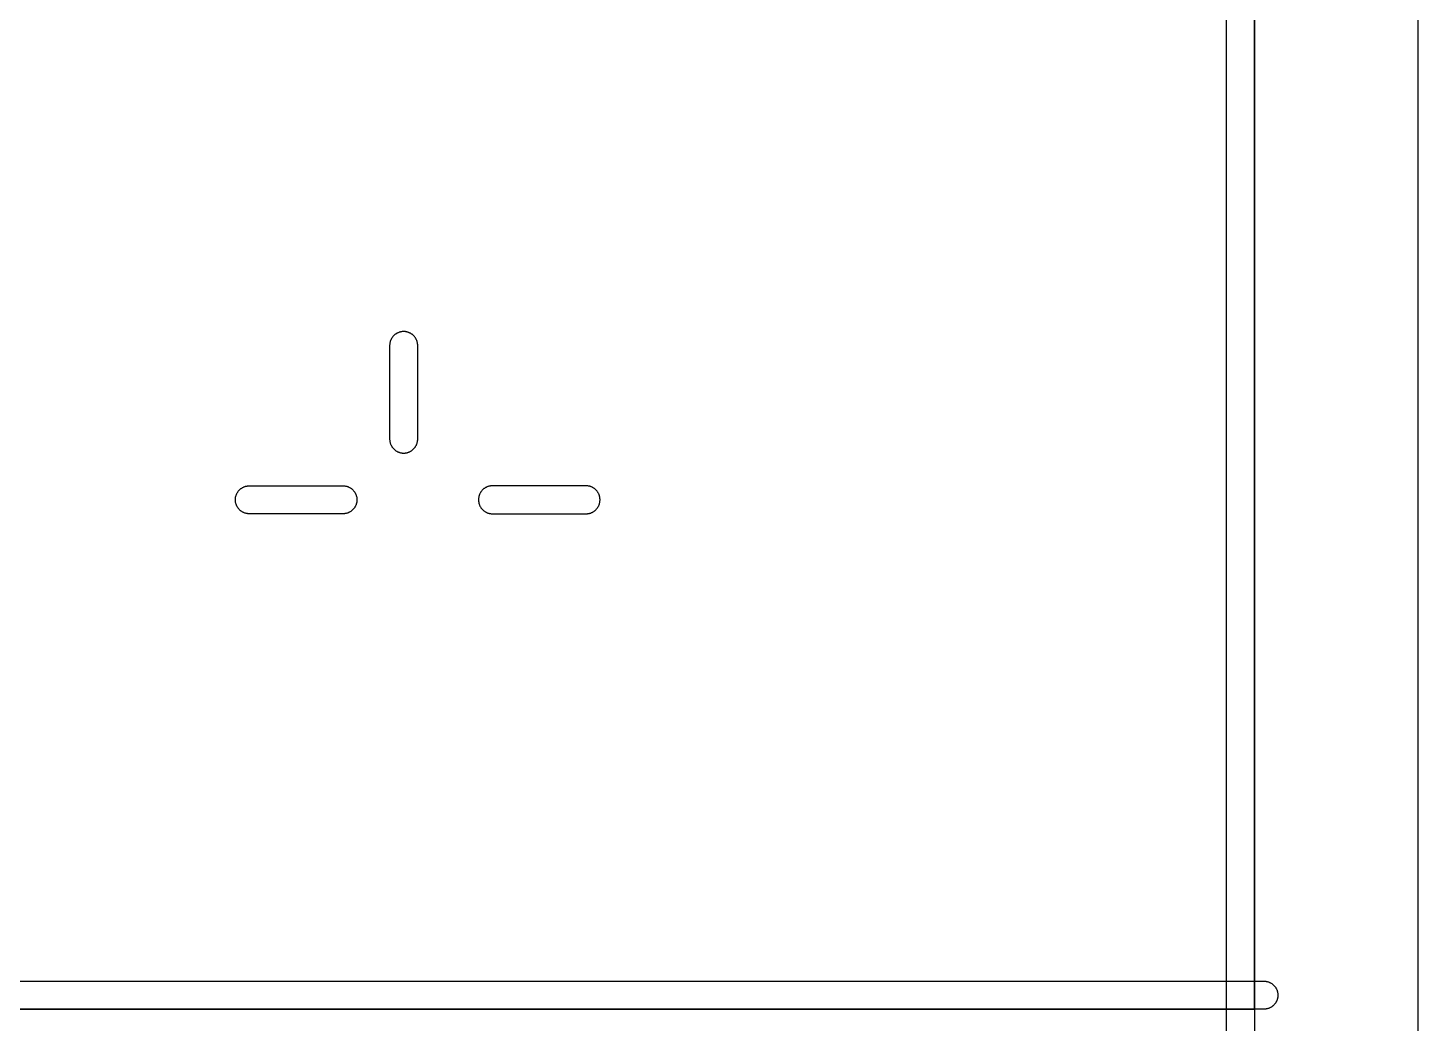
# Model space of a CAD drawing. Extents: x 0 to 1220, y 0 to 2440.
# Drawn here: x 922.6 to 1220, y 1530.5 to 1743.5 of the extents above; entities that cross this region are included whole.
import ezdxf

# ---------------------------------------------------------------- set-up
doc = ezdxf.new("R2010")
doc.units = 0
for name, color, linetype in [('CUT_6_12MM', 6, 'CONTINUOUS'), ('PLATTE_1220_2440', 7, 'CONTINUOUS'), ('POCKET_6_12MM', 80, 'CONTINUOUS'), ('POCKET_6__6MM', 4, 'CONTINUOUS')]:
    doc.layers.add(name, color=color, linetype=linetype)

msp = doc.modelspace()

# ---------------------------------------------------------------- linework, layer by layer
at = {"layer": 'CUT_6_12MM'}
for p, q in [((1185, 1533.54), (1185, 1953.54)), ((35, 1533.54), (1185, 1533.54))]:
    msp.add_line(p, q, dxfattribs=at)
at = {"layer": 'PLATTE_1220_2440'}
msp.add_line((1220, 0), (1220, 2440), dxfattribs=at)
at = {"layer": 'POCKET_6_12MM'}
for p, q in [((1000.62, 1677.37), (1000.56, 1677.28)), ((1000.69, 1677.45), (1000.62, 1677.37)), ((1000.75, 1677.53), (1000.69, 1677.45)), ((1000.82, 1677.6), (1000.75, 1677.53)), ((1000.9, 1677.68), (1000.82, 1677.6)), ((1000.97, 1677.75), (1000.9, 1677.68)), ((1001.05, 1677.82), (1000.97, 1677.75)), ((1001.13, 1677.88), (1001.05, 1677.82)), ((1001.21, 1677.95), (1001.13, 1677.88)), ((1001.3, 1678.01), (1001.21, 1677.95)), ((1001.38, 1678.06), (1001.3, 1678.01)), ((1001.47, 1678.12), (1001.38, 1678.06)), ((1001.56, 1678.17), (1001.47, 1678.12)), ((1001.65, 1678.22), (1001.56, 1678.17)), ((1001.75, 1678.26), (1001.65, 1678.22)), ((1001.84, 1678.3), (1001.75, 1678.26)), ((1001.94, 1678.34), (1001.84, 1678.3)), ((1002.03, 1678.38), (1001.94, 1678.34)), ((1002.13, 1678.41), (1002.03, 1678.38)), ((1002.23, 1678.44), (1002.13, 1678.41)), ((1002.33, 1678.46), (1002.23, 1678.44)), ((1002.43, 1678.48), (1002.33, 1678.46)), ((1002.54, 1678.5), (1002.43, 1678.48)), ((1002.64, 1678.52), (1002.54, 1678.5)), ((1002.74, 1678.53), (1002.64, 1678.52)), ((1002.84, 1678.53), (1002.74, 1678.53)), ((1002.95, 1678.54), (1002.84, 1678.53)), ((1003.05, 1678.54), (1002.95, 1678.54)), ((1003.16, 1678.53), (1003.05, 1678.54)), ((1003.26, 1678.53), (1003.16, 1678.53)), ((1003.36, 1678.52), (1003.26, 1678.53)), ((1003.46, 1678.5), (1003.36, 1678.52)), ((1003.57, 1678.48), (1003.46, 1678.5)), ((1003.67, 1678.46), (1003.57, 1678.48)), ((1003.77, 1678.44), (1003.67, 1678.46)), ((1003.87, 1678.41), (1003.77, 1678.44)), ((1003.97, 1678.38), (1003.87, 1678.41)), ((1004.06, 1678.34), (1003.97, 1678.38)), ((1004.16, 1678.3), (1004.06, 1678.34)), ((1004.25, 1678.26), (1004.16, 1678.3)), ((1004.35, 1678.22), (1004.25, 1678.26)), ((1004.44, 1678.17), (1004.35, 1678.22)), ((1004.53, 1678.12), (1004.44, 1678.17)), ((1004.62, 1678.06), (1004.53, 1678.12)), ((1004.7, 1678.01), (1004.62, 1678.06)), ((1004.79, 1677.95), (1004.7, 1678.01)), ((1004.87, 1677.88), (1004.79, 1677.95)), ((1004.95, 1677.82), (1004.87, 1677.88)), ((1005.03, 1677.75), (1004.95, 1677.82)), ((1005.1, 1677.68), (1005.03, 1677.75)), ((1005.18, 1677.6), (1005.1, 1677.68)), ((1005.25, 1677.53), (1005.18, 1677.6)), ((1005.31, 1677.45), (1005.25, 1677.53)), ((1005.38, 1677.37), (1005.31, 1677.45)), ((1005.44, 1677.28), (1005.38, 1677.37)), ((1000.01, 1675.74), (1000, 1675.64)), ((1000, 1675.64), (1000, 1675.54)), ((1000, 1675.54), (1000, 1655.54)), ((1000.02, 1675.85), (1000.01, 1675.74)), ((1000.03, 1675.95), (1000.02, 1675.85)), ((1000.04, 1676.05), (1000.03, 1675.95)), ((1000.06, 1676.15), (1000.04, 1676.05)), ((1000.09, 1676.26), (1000.06, 1676.15)), ((1000.11, 1676.36), (1000.09, 1676.26)), ((1000.14, 1676.46), (1000.11, 1676.36)), ((1000.18, 1676.55), (1000.14, 1676.46)), ((1000.21, 1676.65), (1000.18, 1676.55)), ((1000.25, 1676.75), (1000.21, 1676.65)), ((1000.3, 1676.84), (1000.25, 1676.75)), ((1000.34, 1676.93), (1000.3, 1676.84)), ((1000.39, 1677.02), (1000.34, 1676.93)), ((1000.45, 1677.11), (1000.39, 1677.02)), ((1000.5, 1677.2), (1000.45, 1677.11)), ((1000.56, 1677.28), (1000.5, 1677.2)), ((1005.5, 1677.2), (1005.44, 1677.28)), ((1005.55, 1677.11), (1005.5, 1677.2)), ((1005.61, 1677.02), (1005.55, 1677.11)), ((1005.66, 1676.93), (1005.61, 1677.02)), ((1005.7, 1676.84), (1005.66, 1676.93)), ((1005.75, 1676.75), (1005.7, 1676.84)), ((1005.79, 1676.65), (1005.75, 1676.75)), ((1005.82, 1676.55), (1005.79, 1676.65)), ((1005.86, 1676.46), (1005.82, 1676.55)), ((1005.89, 1676.36), (1005.86, 1676.46)), ((1005.91, 1676.26), (1005.89, 1676.36)), ((1005.94, 1676.15), (1005.91, 1676.26)), ((1005.96, 1676.05), (1005.94, 1676.15)), ((1005.97, 1675.95), (1005.96, 1676.05)), ((1005.98, 1675.85), (1005.97, 1675.95)), ((1005.99, 1675.74), (1005.98, 1675.85)), ((1006, 1675.64), (1005.99, 1675.74)), ((1006, 1675.54), (1006, 1675.64)), ((1006, 1655.54), (1006, 1675.54)), ((1000, 1655.54), (1000, 1655.44)), ((1000, 1655.44), (1000.01, 1655.33)), ((1000.01, 1655.33), (1000.02, 1655.23)), ((1000.02, 1655.23), (1000.03, 1655.13)), ((1000.03, 1655.13), (1000.04, 1655.03)), ((1000.04, 1655.03), (1000.06, 1654.93)), ((1000.06, 1654.93), (1000.09, 1654.83)), ((1000.09, 1654.83), (1000.11, 1654.73)), ((1000.11, 1654.73), (1000.14, 1654.63)), ((1000.14, 1654.63), (1000.17, 1654.53)), ((1000.17, 1654.53), (1000.21, 1654.44)), ((1000.21, 1654.44), (1000.25, 1654.34)), ((1000.25, 1654.34), (1000.29, 1654.25)), ((1000.29, 1654.25), (1000.34, 1654.16)), ((1000.34, 1654.16), (1000.39, 1654.07)), ((1000.39, 1654.07), (1000.44, 1653.98)), ((1000.44, 1653.98), (1000.49, 1653.89)), ((1000.49, 1653.89), (1000.55, 1653.81)), ((1000.55, 1653.81), (1000.61, 1653.73)), ((1000.61, 1653.73), (1000.67, 1653.64)), ((1000.67, 1653.64), (1000.74, 1653.57)), ((1000.74, 1653.57), (1000.81, 1653.49)), ((1005.19, 1653.49), (1005.26, 1653.57)), ((1005.26, 1653.57), (1005.33, 1653.64)), ((1005.33, 1653.64), (1005.39, 1653.73)), ((1005.39, 1653.73), (1005.45, 1653.81)), ((1005.45, 1653.81), (1005.51, 1653.89)), ((1005.51, 1653.89), (1005.56, 1653.98)), ((1005.56, 1653.98), (1005.61, 1654.07)), ((1005.61, 1654.07), (1005.66, 1654.16)), ((1005.66, 1654.16), (1005.71, 1654.25)), ((1005.71, 1654.25), (1005.75, 1654.34)), ((1005.75, 1654.34), (1005.79, 1654.44)), ((1005.79, 1654.44), (1005.83, 1654.53)), ((1005.83, 1654.53), (1005.86, 1654.63)), ((1005.86, 1654.63), (1005.89, 1654.73)), ((1005.89, 1654.73), (1005.91, 1654.83)), ((1005.91, 1654.83), (1005.94, 1654.93)), ((1005.94, 1654.93), (1005.96, 1655.03)), ((1005.96, 1655.03), (1005.97, 1655.13)), ((1005.97, 1655.13), (1005.98, 1655.23)), ((1005.98, 1655.23), (1005.99, 1655.33)), ((1005.99, 1655.33), (1006, 1655.44)), ((1006, 1655.44), (1006, 1655.54)), ((1000.81, 1653.49), (1000.88, 1653.42)), ((1000.88, 1653.42), (1000.95, 1653.35)), ((1000.95, 1653.35), (1001.03, 1653.28)), ((1001.03, 1653.28), (1001.11, 1653.21)), ((1001.11, 1653.21), (1001.19, 1653.15)), ((1001.19, 1653.15), (1001.27, 1653.09)), ((1001.27, 1653.09), (1001.35, 1653.03)), ((1001.35, 1653.03), (1001.44, 1652.97)), ((1001.44, 1652.97), (1001.53, 1652.92)), ((1001.53, 1652.92), (1001.62, 1652.87)), ((1001.62, 1652.87), (1001.71, 1652.83)), ((1001.71, 1652.83), (1001.8, 1652.79)), ((1001.8, 1652.79), (1001.9, 1652.75)), ((1001.9, 1652.75), (1002, 1652.71)), ((1002, 1652.71), (1002.09, 1652.68)), ((1002.09, 1652.68), (1002.19, 1652.65)), ((1002.19, 1652.65), (1002.29, 1652.62)), ((1002.29, 1652.62), (1002.39, 1652.6)), ((1002.39, 1652.6), (1002.49, 1652.58)), ((1002.49, 1652.58), (1002.59, 1652.57)), ((1002.59, 1652.57), (1002.69, 1652.55)), ((1002.69, 1652.55), (1002.8, 1652.54)), ((1002.8, 1652.54), (1002.9, 1652.54)), ((1002.9, 1652.54), (1003, 1652.54)), ((1003, 1652.54), (1003.1, 1652.54)), ((1003.1, 1652.54), (1003.2, 1652.54)), ((1003.2, 1652.54), (1003.31, 1652.55)), ((1003.31, 1652.55), (1003.41, 1652.57)), ((1003.41, 1652.57), (1003.51, 1652.58)), ((1003.51, 1652.58), (1003.61, 1652.6)), ((1003.61, 1652.6), (1003.71, 1652.62)), ((1003.71, 1652.62), (1003.81, 1652.65)), ((1003.81, 1652.65), (1003.91, 1652.68)), ((1003.91, 1652.68), (1004, 1652.71)), ((1004, 1652.71), (1004.1, 1652.75)), ((1004.1, 1652.75), (1004.2, 1652.79)), ((1004.2, 1652.79), (1004.29, 1652.83)), ((1004.29, 1652.83), (1004.38, 1652.87)), ((1004.38, 1652.87), (1004.47, 1652.92)), ((1004.47, 1652.92), (1004.56, 1652.97)), ((1004.56, 1652.97), (1004.65, 1653.03)), ((1004.65, 1653.03), (1004.73, 1653.09)), ((1004.73, 1653.09), (1004.81, 1653.15)), ((1004.81, 1653.15), (1004.89, 1653.21)), ((1004.89, 1653.21), (1004.97, 1653.28)), ((1004.97, 1653.28), (1005.05, 1653.35)), ((1005.05, 1653.35), (1005.12, 1653.42)), ((1005.12, 1653.42), (1005.19, 1653.49)), ((967.81, 1644.59), (967.88, 1644.66)), ((967.88, 1644.66), (967.95, 1644.73)), ((967.95, 1644.73), (968.03, 1644.8)), ((968.03, 1644.8), (968.11, 1644.86)), ((968.11, 1644.86), (968.19, 1644.93)), ((968.19, 1644.93), (968.27, 1644.99)), ((968.27, 1644.99), (968.35, 1645.05)), ((968.35, 1645.05), (968.44, 1645.1)), ((968.44, 1645.1), (968.53, 1645.15)), ((968.53, 1645.15), (968.62, 1645.2)), ((968.62, 1645.2), (968.71, 1645.25)), ((968.71, 1645.25), (968.8, 1645.29)), ((968.8, 1645.29), (968.9, 1645.33)), ((968.9, 1645.33), (969, 1645.36)), ((969, 1645.36), (969.09, 1645.4)), ((969.09, 1645.4), (969.19, 1645.43)), ((969.19, 1645.43), (969.29, 1645.45)), ((969.29, 1645.45), (969.39, 1645.48)), ((969.39, 1645.48), (969.49, 1645.49)), ((969.49, 1645.49), (969.59, 1645.51)), ((969.59, 1645.51), (969.69, 1645.52)), ((969.69, 1645.52), (969.8, 1645.53)), ((969.8, 1645.53), (969.9, 1645.54)), ((969.9, 1645.54), (970, 1645.54)), ((970, 1645.54), (990, 1645.54)), ((990, 1645.54), (990.1, 1645.54)), ((990.1, 1645.54), (990.21, 1645.53)), ((990.21, 1645.53), (990.31, 1645.52)), ((990.31, 1645.52), (990.41, 1645.51)), ((990.41, 1645.51), (990.52, 1645.49)), ((990.52, 1645.49), (990.62, 1645.47)), ((990.62, 1645.47), (990.72, 1645.45)), ((990.72, 1645.45), (990.82, 1645.42)), ((990.82, 1645.42), (990.92, 1645.39)), ((990.92, 1645.39), (991.02, 1645.36)), ((991.02, 1645.36), (991.11, 1645.32)), ((991.11, 1645.32), (991.21, 1645.28)), ((991.21, 1645.28), (991.3, 1645.24)), ((991.3, 1645.24), (991.39, 1645.19)), ((991.39, 1645.19), (991.49, 1645.14)), ((991.49, 1645.14), (991.57, 1645.09)), ((991.57, 1645.09), (991.66, 1645.04)), ((991.66, 1645.04), (991.75, 1644.98)), ((991.75, 1644.98), (991.83, 1644.92)), ((991.83, 1644.92), (991.91, 1644.85)), ((991.91, 1644.85), (991.99, 1644.78)), ((991.99, 1644.78), (992.07, 1644.71)), ((992.07, 1644.71), (992.14, 1644.64)), ((992.14, 1644.64), (992.21, 1644.57)), ((1019.86, 1644.64), (1019.79, 1644.57)), ((1019.93, 1644.71), (1019.86, 1644.64)), ((1020.01, 1644.78), (1019.93, 1644.71)), ((1020.09, 1644.85), (1020.01, 1644.78)), ((1020.17, 1644.92), (1020.09, 1644.85)), ((1020.25, 1644.98), (1020.17, 1644.92)), ((1020.34, 1645.04), (1020.25, 1644.98)), ((1020.43, 1645.09), (1020.34, 1645.04)), ((1020.51, 1645.14), (1020.43, 1645.09)), ((1020.61, 1645.19), (1020.51, 1645.14)), ((1020.7, 1645.24), (1020.61, 1645.19)), ((1020.79, 1645.28), (1020.7, 1645.24)), ((1020.89, 1645.32), (1020.79, 1645.28)), ((1020.98, 1645.36), (1020.89, 1645.32)), ((1021.08, 1645.39), (1020.98, 1645.36)), ((1021.18, 1645.42), (1021.08, 1645.39)), ((1021.28, 1645.45), (1021.18, 1645.42)), ((1021.38, 1645.47), (1021.28, 1645.45)), ((1021.48, 1645.49), (1021.38, 1645.47)), ((1021.59, 1645.51), (1021.48, 1645.49)), ((1021.69, 1645.52), (1021.59, 1645.51)), ((1021.79, 1645.53), (1021.69, 1645.52)), ((1021.9, 1645.54), (1021.79, 1645.53)), ((1022, 1645.54), (1021.9, 1645.54)), ((1042, 1645.54), (1022, 1645.54)), ((1042.1, 1645.54), (1042, 1645.54)), ((1042.2, 1645.53), (1042.1, 1645.54)), ((1042.31, 1645.52), (1042.2, 1645.53)), ((1042.41, 1645.51), (1042.31, 1645.52)), ((1042.51, 1645.49), (1042.41, 1645.51)), ((1042.61, 1645.48), (1042.51, 1645.49)), ((1042.71, 1645.45), (1042.61, 1645.48)), ((1042.81, 1645.43), (1042.71, 1645.45)), ((1042.91, 1645.4), (1042.81, 1645.43)), ((1043, 1645.36), (1042.91, 1645.4)), ((1043.1, 1645.33), (1043, 1645.36)), ((1043.2, 1645.29), (1043.1, 1645.33)), ((1043.29, 1645.25), (1043.2, 1645.29)), ((1043.38, 1645.2), (1043.29, 1645.25)), ((1043.47, 1645.15), (1043.38, 1645.2)), ((1043.56, 1645.1), (1043.47, 1645.15)), ((1043.65, 1645.05), (1043.56, 1645.1)), ((1043.73, 1644.99), (1043.65, 1645.05)), ((1043.81, 1644.93), (1043.73, 1644.99)), ((1043.89, 1644.86), (1043.81, 1644.93)), ((1043.97, 1644.8), (1043.89, 1644.86)), ((1044.05, 1644.73), (1043.97, 1644.8)), ((1044.12, 1644.66), (1044.05, 1644.73)), ((1044.19, 1644.59), (1044.12, 1644.66)), ((967, 1642.64), (967.01, 1642.74)), ((967, 1642.54), (967, 1642.64)), ((967, 1642.44), (967, 1642.54)), ((967.01, 1642.33), (967, 1642.44)), ((967.01, 1642.74), (967.02, 1642.84)), ((967.02, 1642.23), (967.01, 1642.33)), ((967.02, 1642.84), (967.03, 1642.95)), ((967.03, 1642.13), (967.02, 1642.23)), ((967.03, 1642.95), (967.04, 1643.05)), ((967.04, 1642.03), (967.03, 1642.13)), ((967.04, 1643.05), (967.06, 1643.15)), ((967.06, 1641.93), (967.04, 1642.03)), ((967.06, 1643.15), (967.09, 1643.25)), ((967.09, 1641.83), (967.06, 1641.93)), ((967.09, 1643.25), (967.11, 1643.35)), ((967.11, 1641.73), (967.09, 1641.83)), ((967.11, 1643.35), (967.14, 1643.45)), ((967.14, 1641.63), (967.11, 1641.73)), ((967.14, 1643.45), (967.17, 1643.54)), ((967.17, 1643.54), (967.21, 1643.64)), ((967.21, 1643.64), (967.25, 1643.73)), ((967.25, 1643.73), (967.29, 1643.83)), ((967.29, 1643.83), (967.34, 1643.92)), ((967.34, 1643.92), (967.39, 1644.01)), ((967.39, 1644.01), (967.44, 1644.1)), ((967.44, 1644.1), (967.49, 1644.18)), ((967.49, 1644.18), (967.55, 1644.27)), ((967.55, 1644.27), (967.61, 1644.35)), ((967.61, 1644.35), (967.67, 1644.43)), ((967.67, 1644.43), (967.74, 1644.51)), ((967.74, 1644.51), (967.81, 1644.59)), ((992.21, 1644.57), (992.28, 1644.49)), ((992.28, 1644.49), (992.35, 1644.41)), ((992.35, 1644.41), (992.41, 1644.33)), ((992.41, 1644.33), (992.47, 1644.24)), ((992.47, 1644.24), (992.53, 1644.16)), ((992.53, 1644.16), (992.58, 1644.07)), ((992.58, 1644.07), (992.63, 1643.98)), ((992.63, 1643.98), (992.68, 1643.89)), ((992.68, 1643.89), (992.72, 1643.79)), ((992.72, 1643.79), (992.77, 1643.7)), ((992.77, 1643.7), (992.81, 1643.6)), ((992.81, 1643.6), (992.84, 1643.5)), ((992.84, 1643.5), (992.87, 1643.41)), ((992.87, 1641.67), (992.84, 1641.57)), ((992.87, 1643.41), (992.9, 1643.31)), ((992.9, 1641.77), (992.87, 1641.67)), ((992.9, 1643.31), (992.92, 1643.21)), ((992.92, 1641.87), (992.9, 1641.77)), ((992.92, 1643.21), (992.95, 1643.1)), ((992.95, 1641.97), (992.92, 1641.87)), ((992.95, 1643.1), (992.96, 1643)), ((992.96, 1642.07), (992.95, 1641.97)), ((992.96, 1643), (992.98, 1642.9)), ((992.98, 1642.18), (992.96, 1642.07)), ((992.98, 1642.9), (992.99, 1642.8)), ((992.99, 1642.28), (992.98, 1642.18)), ((992.99, 1642.8), (993, 1642.69)), ((993, 1642.38), (992.99, 1642.28)), ((993, 1642.69), (993, 1642.59)), ((993, 1642.59), (993, 1642.49)), ((993, 1642.49), (993, 1642.38)), ((1019.01, 1642.8), (1019, 1642.69)), ((1019, 1642.69), (1019, 1642.59)), ((1019, 1642.59), (1019, 1642.49)), ((1019, 1642.49), (1019, 1642.38)), ((1019, 1642.38), (1019.01, 1642.28)), ((1019.02, 1642.9), (1019.01, 1642.8)), ((1019.01, 1642.28), (1019.02, 1642.18)), ((1019.04, 1643), (1019.02, 1642.9)), ((1019.02, 1642.18), (1019.04, 1642.07)), ((1019.05, 1643.1), (1019.04, 1643)), ((1019.04, 1642.07), (1019.05, 1641.97)), ((1019.08, 1643.21), (1019.05, 1643.1)), ((1019.05, 1641.97), (1019.08, 1641.87)), ((1019.1, 1643.31), (1019.08, 1643.21)), ((1019.08, 1641.87), (1019.1, 1641.77)), ((1019.13, 1643.41), (1019.1, 1643.31)), ((1019.1, 1641.77), (1019.13, 1641.67)), ((1019.16, 1643.5), (1019.13, 1643.41)), ((1019.13, 1641.67), (1019.16, 1641.57)), ((1019.19, 1643.6), (1019.16, 1643.5)), ((1019.23, 1643.7), (1019.19, 1643.6)), ((1019.28, 1643.79), (1019.23, 1643.7)), ((1019.32, 1643.89), (1019.28, 1643.79)), ((1019.37, 1643.98), (1019.32, 1643.89)), ((1019.42, 1644.07), (1019.37, 1643.98)), ((1019.47, 1644.16), (1019.42, 1644.07)), ((1019.53, 1644.24), (1019.47, 1644.16)), ((1019.59, 1644.33), (1019.53, 1644.24)), ((1019.65, 1644.41), (1019.59, 1644.33)), ((1019.72, 1644.49), (1019.65, 1644.41)), ((1019.79, 1644.57), (1019.72, 1644.49)), ((1044.26, 1644.51), (1044.19, 1644.59)), ((1044.33, 1644.43), (1044.26, 1644.51)), ((1044.39, 1644.35), (1044.33, 1644.43)), ((1044.45, 1644.27), (1044.39, 1644.35)), ((1044.51, 1644.18), (1044.45, 1644.27)), ((1044.56, 1644.1), (1044.51, 1644.18)), ((1044.61, 1644.01), (1044.56, 1644.1)), ((1044.66, 1643.92), (1044.61, 1644.01)), ((1044.71, 1643.83), (1044.66, 1643.92)), ((1044.75, 1643.73), (1044.71, 1643.83)), ((1044.79, 1643.64), (1044.75, 1643.73)), ((1044.83, 1643.54), (1044.79, 1643.64)), ((1044.86, 1643.45), (1044.83, 1643.54)), ((1044.89, 1643.35), (1044.86, 1643.45)), ((1044.86, 1641.63), (1044.89, 1641.73)), ((1044.91, 1643.25), (1044.89, 1643.35)), ((1044.89, 1641.73), (1044.91, 1641.83)), ((1044.94, 1643.15), (1044.91, 1643.25)), ((1044.91, 1641.83), (1044.94, 1641.93)), ((1044.96, 1643.05), (1044.94, 1643.15)), ((1044.94, 1641.93), (1044.96, 1642.03)), ((1044.97, 1642.95), (1044.96, 1643.05)), ((1044.96, 1642.03), (1044.97, 1642.13)), ((1044.98, 1642.84), (1044.97, 1642.95)), ((1044.97, 1642.13), (1044.98, 1642.23)), ((1044.99, 1642.74), (1044.98, 1642.84)), ((1044.98, 1642.23), (1044.99, 1642.33)), ((1045, 1642.64), (1044.99, 1642.74)), ((1044.99, 1642.33), (1045, 1642.44)), ((1045, 1642.54), (1045, 1642.64)), ((1045, 1642.44), (1045, 1642.54)), ((967.17, 1641.53), (967.14, 1641.63)), ((967.21, 1641.44), (967.17, 1641.53)), ((967.25, 1641.34), (967.21, 1641.44)), ((967.29, 1641.25), (967.25, 1641.34)), ((967.34, 1641.16), (967.29, 1641.25)), ((967.39, 1641.07), (967.34, 1641.16)), ((967.44, 1640.98), (967.39, 1641.07)), ((967.49, 1640.89), (967.44, 1640.98)), ((967.55, 1640.81), (967.49, 1640.89)), ((967.61, 1640.73), (967.55, 1640.81)), ((967.67, 1640.64), (967.61, 1640.73)), ((967.74, 1640.57), (967.67, 1640.64)), ((967.81, 1640.49), (967.74, 1640.57)), ((967.88, 1640.42), (967.81, 1640.49)), ((967.95, 1640.35), (967.88, 1640.42)), ((968.03, 1640.28), (967.95, 1640.35)), ((968.11, 1640.21), (968.03, 1640.28)), ((968.19, 1640.15), (968.11, 1640.21)), ((968.27, 1640.09), (968.19, 1640.15)), ((968.35, 1640.03), (968.27, 1640.09)), ((968.44, 1639.97), (968.35, 1640.03)), ((968.53, 1639.92), (968.44, 1639.97)), ((968.62, 1639.87), (968.53, 1639.92)), ((968.71, 1639.83), (968.62, 1639.87)), ((968.8, 1639.79), (968.71, 1639.83)), ((968.9, 1639.75), (968.8, 1639.79)), ((969, 1639.71), (968.9, 1639.75)), ((969.09, 1639.68), (969, 1639.71)), ((969.19, 1639.65), (969.09, 1639.68)), ((969.29, 1639.62), (969.19, 1639.65)), ((969.39, 1639.6), (969.29, 1639.62)), ((969.49, 1639.58), (969.39, 1639.6)), ((969.59, 1639.57), (969.49, 1639.58)), ((969.69, 1639.55), (969.59, 1639.57)), ((969.8, 1639.54), (969.69, 1639.55)), ((969.9, 1639.54), (969.8, 1639.54)), ((970, 1639.54), (969.9, 1639.54)), ((990, 1639.54), (970, 1639.54)), ((990.1, 1639.54), (990, 1639.54)), ((990.21, 1639.54), (990.1, 1639.54)), ((990.31, 1639.55), (990.21, 1639.54)), ((990.41, 1639.57), (990.31, 1639.55)), ((990.52, 1639.58), (990.41, 1639.57)), ((990.62, 1639.6), (990.52, 1639.58)), ((990.72, 1639.63), (990.62, 1639.6)), ((990.82, 1639.65), (990.72, 1639.63)), ((990.92, 1639.68), (990.82, 1639.65)), ((991.02, 1639.71), (990.92, 1639.68)), ((991.11, 1639.75), (991.02, 1639.71)), ((991.21, 1639.79), (991.11, 1639.75)), ((991.3, 1639.83), (991.21, 1639.79)), ((991.39, 1639.88), (991.3, 1639.83)), ((991.49, 1639.93), (991.39, 1639.88)), ((991.57, 1639.98), (991.49, 1639.93)), ((991.66, 1640.04), (991.57, 1639.98)), ((991.75, 1640.1), (991.66, 1640.04)), ((991.83, 1640.16), (991.75, 1640.1)), ((991.91, 1640.22), (991.83, 1640.16)), ((991.99, 1640.29), (991.91, 1640.22)), ((992.07, 1640.36), (991.99, 1640.29)), ((992.14, 1640.43), (992.07, 1640.36)), ((992.21, 1640.51), (992.14, 1640.43)), ((992.28, 1640.59), (992.21, 1640.51)), ((992.35, 1640.67), (992.28, 1640.59)), ((992.41, 1640.75), (992.35, 1640.67)), ((992.47, 1640.83), (992.41, 1640.75)), ((992.53, 1640.92), (992.47, 1640.83)), ((992.58, 1641.01), (992.53, 1640.92)), ((992.63, 1641.1), (992.58, 1641.01)), ((992.68, 1641.19), (992.63, 1641.1)), ((992.72, 1641.28), (992.68, 1641.19)), ((992.77, 1641.38), (992.72, 1641.28)), ((992.81, 1641.47), (992.77, 1641.38)), ((992.84, 1641.57), (992.81, 1641.47)), ((1019.16, 1641.57), (1019.19, 1641.47)), ((1019.19, 1641.47), (1019.23, 1641.38)), ((1019.23, 1641.38), (1019.28, 1641.28)), ((1019.28, 1641.28), (1019.32, 1641.19)), ((1019.32, 1641.19), (1019.37, 1641.1)), ((1019.37, 1641.1), (1019.42, 1641.01)), ((1019.42, 1641.01), (1019.47, 1640.92)), ((1019.47, 1640.92), (1019.53, 1640.83)), ((1019.53, 1640.83), (1019.59, 1640.75)), ((1019.59, 1640.75), (1019.65, 1640.67)), ((1019.65, 1640.67), (1019.72, 1640.59)), ((1019.72, 1640.59), (1019.79, 1640.51)), ((1019.79, 1640.51), (1019.86, 1640.43)), ((1019.86, 1640.43), (1019.93, 1640.36)), ((1019.93, 1640.36), (1020.01, 1640.29)), ((1020.01, 1640.29), (1020.09, 1640.22)), ((1020.09, 1640.22), (1020.17, 1640.16)), ((1020.17, 1640.16), (1020.25, 1640.1)), ((1020.25, 1640.1), (1020.34, 1640.04)), ((1020.34, 1640.04), (1020.43, 1639.98)), ((1020.43, 1639.98), (1020.51, 1639.93)), ((1020.51, 1639.93), (1020.61, 1639.88)), ((1020.61, 1639.88), (1020.7, 1639.83)), ((1020.7, 1639.83), (1020.79, 1639.79)), ((1020.79, 1639.79), (1020.89, 1639.75)), ((1020.89, 1639.75), (1020.98, 1639.71)), ((1020.98, 1639.71), (1021.08, 1639.68)), ((1021.08, 1639.68), (1021.18, 1639.65)), ((1021.18, 1639.65), (1021.28, 1639.63)), ((1021.28, 1639.63), (1021.38, 1639.6)), ((1021.38, 1639.6), (1021.48, 1639.58)), ((1021.48, 1639.58), (1021.59, 1639.57)), ((1021.59, 1639.57), (1021.69, 1639.55)), ((1021.69, 1639.55), (1021.79, 1639.54)), ((1021.79, 1639.54), (1021.9, 1639.54)), ((1021.9, 1639.54), (1022, 1639.54)), ((1022, 1639.54), (1042, 1639.54)), ((1042, 1639.54), (1042.1, 1639.54)), ((1042.1, 1639.54), (1042.2, 1639.54)), ((1042.2, 1639.54), (1042.31, 1639.55)), ((1042.31, 1639.55), (1042.41, 1639.57)), ((1042.41, 1639.57), (1042.51, 1639.58)), ((1042.51, 1639.58), (1042.61, 1639.6)), ((1042.61, 1639.6), (1042.71, 1639.62)), ((1042.71, 1639.62), (1042.81, 1639.65)), ((1042.81, 1639.65), (1042.91, 1639.68)), ((1042.91, 1639.68), (1043, 1639.71)), ((1043, 1639.71), (1043.1, 1639.75)), ((1043.1, 1639.75), (1043.2, 1639.79)), ((1043.2, 1639.79), (1043.29, 1639.83)), ((1043.29, 1639.83), (1043.38, 1639.87)), ((1043.38, 1639.87), (1043.47, 1639.92)), ((1043.47, 1639.92), (1043.56, 1639.97)), ((1043.56, 1639.97), (1043.65, 1640.03)), ((1043.65, 1640.03), (1043.73, 1640.09)), ((1043.73, 1640.09), (1043.81, 1640.15)), ((1043.81, 1640.15), (1043.89, 1640.21)), ((1043.89, 1640.21), (1043.97, 1640.28)), ((1043.97, 1640.28), (1044.05, 1640.35)), ((1044.05, 1640.35), (1044.12, 1640.42)), ((1044.12, 1640.42), (1044.19, 1640.49)), ((1044.19, 1640.49), (1044.26, 1640.57)), ((1044.26, 1640.57), (1044.33, 1640.64)), ((1044.33, 1640.64), (1044.39, 1640.73)), ((1044.39, 1640.73), (1044.45, 1640.81)), ((1044.45, 1640.81), (1044.51, 1640.89)), ((1044.51, 1640.89), (1044.56, 1640.98)), ((1044.56, 1640.98), (1044.61, 1641.07)), ((1044.61, 1641.07), (1044.66, 1641.16)), ((1044.66, 1641.16), (1044.71, 1641.25)), ((1044.71, 1641.25), (1044.75, 1641.34)), ((1044.75, 1641.34), (1044.79, 1641.44)), ((1044.79, 1641.44), (1044.83, 1641.53)), ((1044.83, 1641.53), (1044.86, 1641.63))]:
    msp.add_line(p, q, dxfattribs=at)
at = {"layer": 'POCKET_6__6MM'}
for p, q in [((1179, 1194.15), (1179, 2393.83)), ((1185, 2393.83), (1185, 1194.15)), ((32.42, 1539.54), (1187, 1539.54)), ((1187, 1539.54), (1187.1, 1539.54)), ((1187.1, 1539.54), (1187.2, 1539.53)), ((1187.2, 1539.53), (1187.31, 1539.52)), ((1187.31, 1539.52), (1187.41, 1539.51)), ((1187.41, 1539.51), (1187.51, 1539.49)), ((1187.51, 1539.49), (1187.61, 1539.47)), ((1187.61, 1539.47), (1187.71, 1539.45)), ((1187.71, 1539.45), (1187.82, 1539.42)), ((1187.82, 1539.42), (1187.91, 1539.39)), ((1187.91, 1539.39), (1188.01, 1539.36)), ((1188.01, 1539.36), (1188.11, 1539.32)), ((1188.11, 1539.32), (1188.2, 1539.28)), ((1188.2, 1539.28), (1188.3, 1539.24)), ((1188.3, 1539.24), (1188.39, 1539.19)), ((1188.39, 1539.19), (1188.48, 1539.14)), ((1188.48, 1539.14), (1188.57, 1539.09)), ((1188.57, 1539.09), (1188.66, 1539.04)), ((1188.66, 1539.04), (1188.74, 1538.98)), ((1188.74, 1538.98), (1188.83, 1538.92)), ((1188.83, 1538.92), (1188.91, 1538.85)), ((1188.91, 1538.85), (1188.99, 1538.78)), ((1188.99, 1538.78), (1189.06, 1538.71)), ((1189.06, 1538.71), (1189.14, 1538.64)), ((1189.14, 1538.64), (1189.21, 1538.57)), ((1189.21, 1538.57), (1189.28, 1538.49)), ((1189.28, 1538.49), (1189.34, 1538.41)), ((1189.34, 1538.41), (1189.41, 1538.33)), ((1189.41, 1538.33), (1189.47, 1538.24)), ((1189.47, 1538.24), (1189.52, 1538.16)), ((1189.52, 1538.16), (1189.58, 1538.07)), ((1189.58, 1538.07), (1189.63, 1537.98)), ((1189.63, 1537.98), (1189.68, 1537.89)), ((1189.68, 1537.89), (1189.72, 1537.79)), ((1189.72, 1537.79), (1189.76, 1537.7)), ((1189.76, 1537.7), (1189.8, 1537.6)), ((1189.8, 1537.6), (1189.84, 1537.5)), ((1189.28, 1534.59), (1189.21, 1534.51)), ((1189.34, 1534.67), (1189.28, 1534.59)), ((1189.41, 1534.75), (1189.34, 1534.67)), ((1189.47, 1534.83), (1189.41, 1534.75)), ((1189.52, 1534.92), (1189.47, 1534.83)), ((1189.58, 1535.01), (1189.52, 1534.92)), ((1189.63, 1535.1), (1189.58, 1535.01)), ((1189.68, 1535.19), (1189.63, 1535.1)), ((1189.72, 1535.28), (1189.68, 1535.19)), ((1189.76, 1535.38), (1189.72, 1535.28)), ((1189.8, 1535.47), (1189.76, 1535.38)), ((1189.84, 1535.57), (1189.8, 1535.47)), ((1189.84, 1537.5), (1189.87, 1537.41)), ((1189.87, 1535.67), (1189.84, 1535.57)), ((1189.87, 1537.41), (1189.9, 1537.31)), ((1189.9, 1535.77), (1189.87, 1535.67)), ((1189.9, 1537.31), (1189.92, 1537.21)), ((1189.92, 1535.87), (1189.9, 1535.77)), ((1189.92, 1537.21), (1189.94, 1537.1)), ((1189.94, 1535.97), (1189.92, 1535.87)), ((1189.94, 1537.1), (1189.96, 1537)), ((1189.96, 1536.07), (1189.94, 1535.97)), ((1189.96, 1537), (1189.98, 1536.9)), ((1189.98, 1536.18), (1189.96, 1536.07)), ((1189.98, 1536.9), (1189.99, 1536.8)), ((1189.99, 1536.28), (1189.98, 1536.18)), ((1189.99, 1536.8), (1189.99, 1536.69)), ((1189.99, 1536.69), (1190, 1536.59)), ((1190, 1536.49), (1189.99, 1536.38)), ((1189.99, 1536.38), (1189.99, 1536.28)), ((1190, 1536.59), (1190, 1536.49)), ((1187, 1533.54), (32.42, 1533.54)), ((1187.1, 1533.54), (1187, 1533.54)), ((1187.2, 1533.54), (1187.1, 1533.54)), ((1187.31, 1533.55), (1187.2, 1533.54)), ((1187.41, 1533.57), (1187.31, 1533.55)), ((1187.51, 1533.58), (1187.41, 1533.57)), ((1187.61, 1533.6), (1187.51, 1533.58)), ((1187.71, 1533.63), (1187.61, 1533.6)), ((1187.82, 1533.65), (1187.71, 1533.63)), ((1187.91, 1533.68), (1187.82, 1533.65)), ((1188.01, 1533.71), (1187.91, 1533.68)), ((1188.11, 1533.75), (1188.01, 1533.71)), ((1188.2, 1533.79), (1188.11, 1533.75)), ((1188.3, 1533.83), (1188.2, 1533.79)), ((1188.39, 1533.88), (1188.3, 1533.83)), ((1188.48, 1533.93), (1188.39, 1533.88)), ((1188.57, 1533.98), (1188.48, 1533.93)), ((1188.66, 1534.04), (1188.57, 1533.98)), ((1188.74, 1534.1), (1188.66, 1534.04)), ((1188.83, 1534.16), (1188.74, 1534.1)), ((1188.91, 1534.22), (1188.83, 1534.16)), ((1188.99, 1534.29), (1188.91, 1534.22)), ((1189.06, 1534.36), (1188.99, 1534.29)), ((1189.14, 1534.43), (1189.06, 1534.36)), ((1189.21, 1534.51), (1189.14, 1534.43))]:
    msp.add_line(p, q, dxfattribs=at)

doc.saveas('drawing.dxf')
